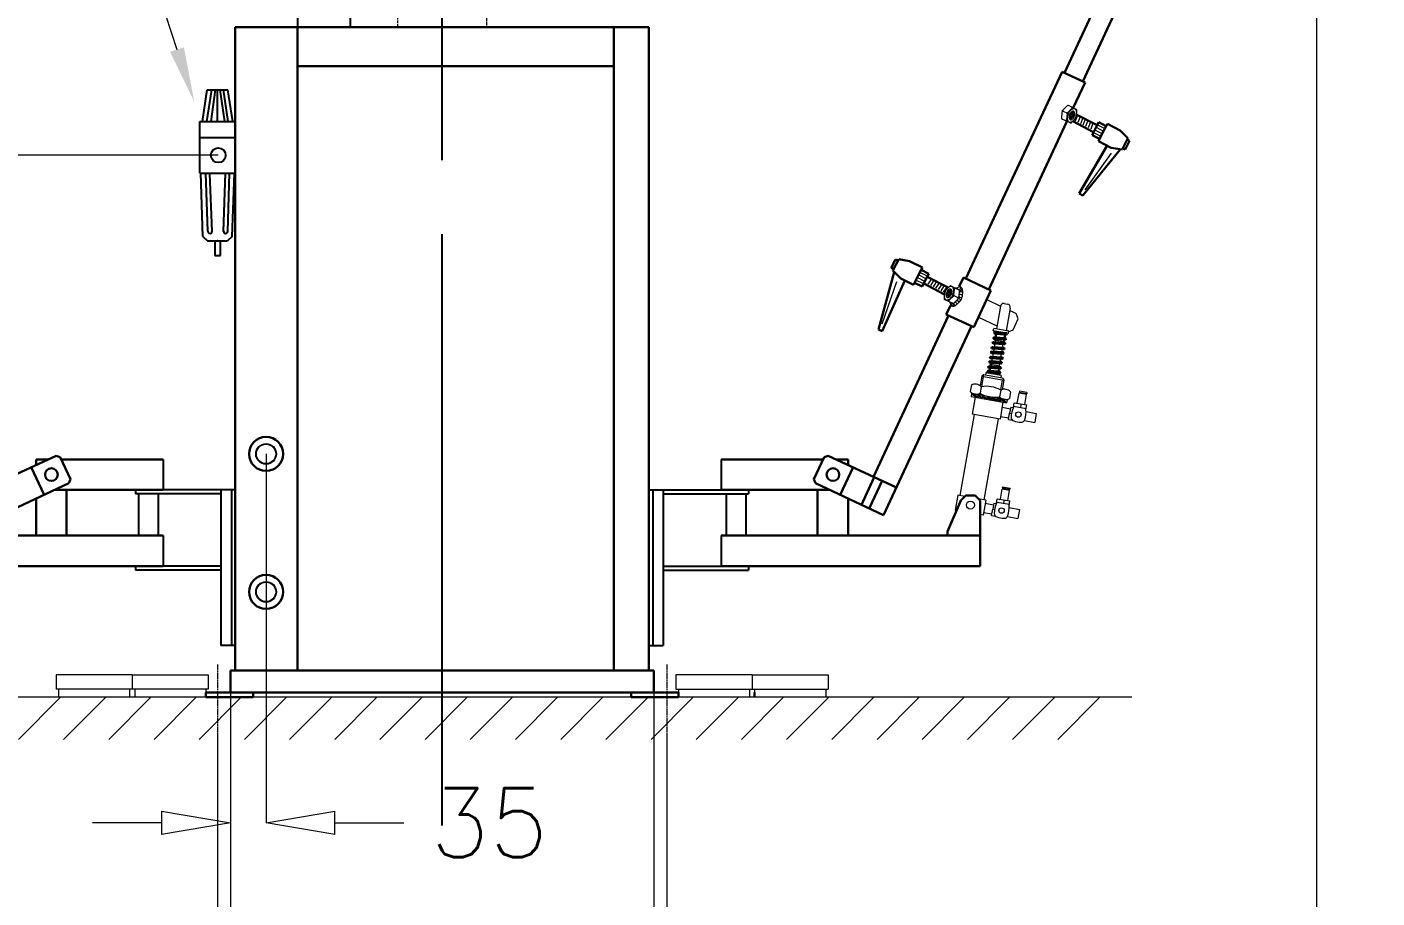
# Model space of a CAD drawing. Header units: inches. Extents: x 3110 to 5380, y 935 to 5515.
# Drawn here: x 4009 to 5380, y 3579 to 4462 of the extents above; entities that cross this region are included whole.
import ezdxf

# ---------------------------------------------------------------- set-up
doc = ezdxf.new("R2010")
doc.units = ezdxf.units.IN
doc.header["$MEASUREMENT"] = 0
for name, pattern in [('AM_ISO02W050x2', [3.75, 3, -0.75]), ('AM_ISO08W050', [18, 12, -1.5, 3, -1.5]), ('AM_ISO08W050x2', [9, 6, -0.75, 1.5, -0.75]), ('ASSI2', [11, 6, -2, 1, -2]), ('CENTER', [2, 1.25, -0.25, 0.25, -0.25]), ('HIDDEN', [0.375, 0.25, -0.125])]:
    doc.linetypes.add(name, pattern=pattern)
for name, color, linetype, lineweight in [('AM_0', 7, 'Continuous', 30), ('am_3', 6, 'HIDDEN', 15), ('AM_4', 92, 'Continuous', 15), ('AM_5', 92, 'Continuous', 15), ('am_7', 142, 'CENTER', 15)]:
    doc.layers.add(name, color=color, linetype=linetype, lineweight=lineweight)
doc.layers.add('CONTORNO', color=7, linetype='Continuous')
doc.layers.add('LINEAFIN', color=4, linetype='Continuous')
doc.styles.add('ACISOTS', font='isocp.shx', dxfattribs={"height": 1})
doc.styles.get("Standard").update_dxf_attribs({"font": 'ROMANS.SHX'})
doc.dimstyles.new('AM_ANSI$0', dxfattribs={"dimtxt": 0.12, "dimasz": 0.12, "dimexe": 0.1, "dimexo": 0.05, "dimgap": 0.06, "dimtad": 0, "dimtih": 1, "dimtoh": 1, "dimdec": 4, "dimzin": 7, "dimdsep": 46, "dimtxsty": 'Standard', "dimcen": 0, "dimclrd": 256, "dimclre": 256, "dimclrt": 140, "dimadec": 0, "dimazin": 2, "dimtp": 0.1, "dimtm": 0.1, "dimtfac": 0.71, "dimtdec": 4, "dimtofl": 0, "dimtmove": 0, "dimatfit": 3, "dimfxl": 1, "dimtolj": 1, "dimtzin": 7, "dimlwd": -1, "dimlwe": -1, "dimarcsym": 1})

# ---------------------------------------------------------------- blocks, each defined once
blk = doc.blocks.new('_ClosedBlank')
at = {"layer": 'AM_0', "color": 0, "lineweight": -2}
for p, q in [((-1, 0.167), (0, 0)), ((-1, 0.167), (-1, -0.167)), ((0, 0), (-1, -0.167))]:
    blk.add_line(p, q, dxfattribs=at)
blk = doc.blocks.new('*D15')
at = {"layer": 'AM_5', "linetype": 'ByBlock', "transparency": 16777216}
for p, q in [((4215.3, 3809.2), (4215.3, 3244.1)), ((4645.3, 3809.2), (4645.3, 3244.1)), ((4145.3, 3244.2), (4075.3, 3244.2)), ((4715.3, 3244.2), (4785.3, 3244.2))]:
    blk.add_line(p, q, dxfattribs=at)
at = {"layer": 'Defpoints', "color": 0, "transparency": 16777216}
for p in [(4215.3, 3809.2), (4645.3, 3809.2), (4645.3, 3244.2)]:
    blk.add_point(p, dxfattribs=at)
at = {"layer": 'AM_5', "transparency": 16777216, "xscale": 70, "yscale": 70, "zscale": 70}
blk.add_blockref('_ClosedBlank', (4215.3, 3244.2), dxfattribs=at)
at = {"layer": 'AM_5', "transparency": 16777216, "xscale": 70, "yscale": 70, "zscale": 70, "rotation": 180}
blk.add_blockref('_ClosedBlank', (4645.3, 3244.2), dxfattribs=at)
at = {"layer": 'AM_5', "color": 140, "transparency": 16777216, "insert": (4430.3, 3244.2), "char_height": 70, "attachment_point": 5}
blk.add_mtext('\\A1;430', dxfattribs=at)
blk = doc.blocks.new('*D16')
at = {"layer": 'AM_5', "linetype": 'ByBlock', "transparency": 16777216}
for p, q in [((4251.5, 4029.1), (4251.5, 3654.7)), ((4215.3, 3787.2), (4215.3, 3654.7)), ((4145.3, 3654.8), (4075.3, 3654.8)), ((4321.5, 3654.8), (4391.5, 3654.8))]:
    blk.add_line(p, q, dxfattribs=at)
at = {"layer": 'Defpoints', "color": 0, "transparency": 16777216}
for p in [(4251.5, 4029.1), (4215.3, 3787.2), (4215.3, 3654.8)]:
    blk.add_point(p, dxfattribs=at)
at = {"layer": 'AM_5', "transparency": 16777216, "xscale": 70, "yscale": 70, "zscale": 70}
blk.add_blockref('_ClosedBlank', (4215.3, 3654.8), dxfattribs=at)
at = {"layer": 'AM_5', "transparency": 16777216, "xscale": 70, "yscale": 70, "zscale": 70, "rotation": 180}
blk.add_blockref('_ClosedBlank', (4251.5, 3654.8), dxfattribs=at)
at = {"layer": 'AM_5', "color": 140, "transparency": 16777216, "insert": (4478.2, 3654.8), "char_height": 70, "attachment_point": 5}
blk.add_mtext('\\A1;35', dxfattribs=at)
blk = doc.blocks.new('*D32')
at = {"layer": 'AM_5', "linetype": 'ByBlock', "transparency": 16777216}
for p, q in [((4202.2, 3745.3), (4202.2, 2906.5)), ((4658.4, 3745.3), (4658.4, 2906.5)), ((4272.2, 2906.6), (4588.4, 2906.6)), ((4658.4, 2906.6), (4728.4, 2906.6))]:
    blk.add_line(p, q, dxfattribs=at)
at = {"layer": 'Defpoints', "color": 0, "transparency": 16777216}
for p in [(4202.2, 3745.4), (4658.4, 3745.4), (4658.4, 2906.6)]:
    blk.add_point(p, dxfattribs=at)
at = {"layer": 'AM_5', "transparency": 16777216, "xscale": 70, "yscale": 70, "zscale": 70, "rotation": 180}
blk.add_blockref('_ClosedBlank', (4202.2, 2906.6), dxfattribs=at)
at = {"layer": 'AM_5', "transparency": 16777216, "xscale": 70, "yscale": 70, "zscale": 70}
blk.add_blockref('_ClosedBlank', (4658.4, 2906.6), dxfattribs=at)
at = {"layer": 'AM_5', "color": 140, "transparency": 16777216, "insert": (5090.1, 2906.6), "char_height": 70, "attachment_point": 5}
blk.add_mtext('\\A1;464 (FIXING)', dxfattribs=at)
blk = doc.blocks.new('*S47')
at = {"layer": 'AM_5', "color": 3}
for p, q in [((3559, 5143.2), (3878.5, 5143.2)), ((3878.5, 5143.2), (3928.6, 5143.2)), ((3928.6, 5143.2), (4161.1, 4439.5))]:
    blk.add_line(p, q, dxfattribs=at)
at = {"layer": 'AM_5', "color": 3, "linetype": 'Continuous'}
blk.add_trace([(4154.1, 4437.2), (4168.1, 4441.8), (4178.7, 4386.4)], dxfattribs=at)
at = {"layer": 'AM_5', "color": 2, "insert": (3559, 5171.6), "char_height": 56, "attachment_point": 7, "style": 'ACISOTS'}
blk.add_mtext('"POS. 13"', dxfattribs=at)
blk = doc.blocks.new('ASM_SAL2')
at = {"color": 0}
blk.add_solid([(-1, 0), (0, 0), (0, 1)], dxfattribs=at)
blk = doc.blocks.new('*D36')
at = {"layer": 'AM_5', "linetype": 'ByBlock', "transparency": 16777216}
for p, q in [((3542.4, 4667.9), (3542.4, 2583.3)), ((5318.3, 4667.9), (5318.3, 2583.3)), ((3612.4, 2583.4), (4172, 2583.4)), ((5248.3, 2583.4), (4688.7, 2583.4))]:
    blk.add_line(p, q, dxfattribs=at)
at = {"layer": 'Defpoints', "color": 0, "transparency": 16777216}
for p in [(3542.4, 4668), (5318.3, 4668), (5318.3, 2583.4)]:
    blk.add_point(p, dxfattribs=at)
at = {"layer": 'AM_5', "transparency": 16777216, "xscale": 70, "yscale": 70, "zscale": 70, "rotation": 180}
blk.add_blockref('_ClosedBlank', (3542.4, 2583.4), dxfattribs=at)
at = {"layer": 'AM_5', "transparency": 16777216, "xscale": 70, "yscale": 70, "zscale": 70}
blk.add_blockref('_ClosedBlank', (5318.3, 2583.4), dxfattribs=at)
at = {"layer": 'AM_5', "color": 140, "transparency": 16777216, "insert": (4430.3, 2583.4), "char_height": 70, "attachment_point": 5}
blk.add_mtext('\\A1;200 MAX', dxfattribs=at)
blk = doc.blocks.new('*D37')
at = {"layer": 'AM_5', "linetype": 'ByBlock', "transparency": 16777216}
for p, q in [((4203, 4332.3), (3658.6, 4332.3)), ((3658.7, 4262.3), (3658.7, 4122.3)), ((3658.7, 3852.2), (3658.7, 3992.3)), ((4214.3, 3782.2), (3658.6, 3782.2))]:
    blk.add_line(p, q, dxfattribs=at)
at = {"layer": 'Defpoints', "color": 0, "transparency": 16777216}
for p in [(3658.7, 4332.3), (4203, 4332.3), (4214.3, 3782.2)]:
    blk.add_point(p, dxfattribs=at)
at = {"layer": 'AM_5', "transparency": 16777216, "xscale": 70, "yscale": 70, "zscale": 70}
for p, rotation in [((3658.7, 4332.3), 90), ((3658.7, 3782.2), 270)]:
    blk.add_blockref('_ClosedBlank', p, dxfattribs=dict(at, rotation=rotation))
at = {"layer": 'AM_5', "color": 140, "transparency": 16777216, "insert": (3658.7, 4057.3), "char_height": 70, "attachment_point": 5}
blk.add_mtext('\\A1;550', dxfattribs=at)
blk = doc.blocks.new('*D38')
at = {"layer": 'AM_5', "linetype": 'ByBlock', "transparency": 16777216}
for p, q in [((4430.3, 5357.9), (3215.7, 5357.9)), ((3215.8, 5287.9), (3215.8, 4635.1)), ((3215.8, 3852.2), (3215.8, 4505.1)), ((4214.3, 3782.2), (3215.7, 3782.2))]:
    blk.add_line(p, q, dxfattribs=at)
at = {"layer": 'Defpoints', "color": 0, "transparency": 16777216}
for p in [(3215.8, 5357.9), (4430.3, 5357.9), (4214.3, 3782.2)]:
    blk.add_point(p, dxfattribs=at)
at = {"layer": 'AM_5', "transparency": 16777216, "xscale": 70, "yscale": 70, "zscale": 70}
for p, rotation in [((3215.8, 5357.9), 90), ((3215.8, 3782.2), 270)]:
    blk.add_blockref('_ClosedBlank', p, dxfattribs=dict(at, rotation=rotation))
at = {"layer": 'AM_5', "color": 140, "transparency": 16777216, "insert": (3215.8, 4570.1), "char_height": 70, "attachment_point": 5}
blk.add_mtext('\\A1;1576', dxfattribs=at)

msp = doc.modelspace()

# ---------------------------------------------------------------- linework, layer by layer
at = {"color": 1, "linetype": 'AM_ISO08W050', "ltscale": 50}
msp.add_line((4430.32859, 3652.10013), (4430.32859, 5514.89145), dxfattribs=at)
msp.add_lwpolyline([(4283.89849, 4556.77972), (4336.83612, 4556.77972), (4336.83612, 4462.38778), (4283.89849, 4462.38778)], close=True)
at = {"layer": 'AM_0'}
for p, q in [((5062.19492, 4415.97511), (5118.09709, 4535.85769)), ((5080.87847, 4407.26283), (5138.40548, 4530.6299)), ((4220.33445, 3809.21139), (4220.33445, 4462.38778)), ((4232.40555, 4462.38778), (4220.33445, 4462.38778)), ((4232.40555, 4462.38778), (4628.25163, 4462.38778)), ((4283.29904, 3809.21139), (4283.29904, 4462.38778)), ((4604.60943, 4422.79882), (4604.60943, 4462.38778)), ((4628.25163, 4462.38778), (4640.32272, 4462.38778)), ((4640.32272, 3809.21139), (4640.32272, 4462.38778)), ((4283.29904, 4422.79882), (4604.60943, 4422.79882)), ((4604.60943, 4422.79882), (4604.60943, 3809.21139)), ((5059.85948, 4417.06414), (4997.37219, 4283.05972)), ((5083.21391, 4406.17379), (5059.85948, 4417.06414)), ((5083.21391, 4406.17379), (5071.16852, 4380.34236)), ((5074.22856, 4373.70174), (5095.44881, 4362.78145)), ((5064.76632, 4366.61282), (5023.45686, 4278.02439)), ((5070.61535, 4366.68058), (5091.8356, 4355.76028)), ((5095.44881, 4362.78145), (5090.29401, 4352.76468)), ((5096.9904, 4365.77705), (5095.44881, 4362.78145)), ((5096.9904, 4365.77705), (5104.64022, 4361.84032)), ((5102.69235, 4358.05523), (5104.64022, 4361.84032)), ((5104.64022, 4361.84032), (5105.81696, 4364.12696)), ((5105.81696, 4364.12696), (5118.79537, 4357.44805)), ((5090.29401, 4352.76468), (5097.94383, 4348.82795)), ((5097.94383, 4348.82795), (5096.76709, 4346.54132)), ((5096.76709, 4346.54132), (5109.74551, 4339.86241)), ((5102.69235, 4358.05523), (5097.94383, 4348.82795)), ((5118.79537, 4357.44805), (5126.67318, 4349.61163)), ((5126.67318, 4349.61163), (5120.70116, 4338.00682)), ((5128.41528, 4346.84044), (5123.96873, 4338.19994)), ((5125.91044, 4348.12947), (5128.41528, 4346.84044)), ((5077.19866, 4293.53761), (5105.42949, 4342.0835)), ((5118.77189, 4338.07854), (5080.81946, 4291.33886)), ((5109.74551, 4339.86241), (5120.70116, 4338.00682)), ((5121.4639, 4339.48897), (5123.96873, 4338.19994)), ((5080.81946, 4291.33886), (5077.19866, 4293.53761)), ((4997.37219, 4283.05972), (4961.92367, 4207.04014)), ((5023.45686, 4278.02439), (4985.27811, 4196.14979)), ((4890.78711, 4226.55013), (4886.34056, 4217.90963)), ((4894.05468, 4226.74326), (4888.08265, 4215.13845)), ((4893.29194, 4225.26111), (4890.78711, 4226.55013)), ((4905.01033, 4224.88767), (4894.05468, 4226.74326)), ((4917.98874, 4218.20876), (4905.01033, 4224.88767)), ((4889.26239, 4213.61023), (4873.28825, 4155.56016)), ((4888.84539, 4216.6206), (4886.34056, 4217.90963)), ((4895.96046, 4207.30203), (4888.08265, 4215.13845)), ((4914.86413, 4212.13703), (4910.11562, 4202.90975)), ((4914.86413, 4212.13703), (4916.812, 4215.92212)), ((4916.812, 4215.92212), (4917.98874, 4218.20876)), ((4924.46182, 4211.9854), (4916.812, 4215.92212)), ((4922.92024, 4208.98979), (4917.76544, 4198.97303)), ((4922.92024, 4208.98979), (4924.46182, 4211.9854)), ((4944.14048, 4198.0695), (4922.92024, 4208.98979)), ((4877.18199, 4153.89179), (4900.27648, 4205.08093)), ((4908.93888, 4200.62312), (4895.96046, 4207.30203)), ((4910.11562, 4202.90975), (4908.93888, 4200.62312)), ((4917.76544, 4198.97303), (4910.11562, 4202.90975)), ((4940.52727, 4191.04833), (4919.30703, 4201.96863)), ((4955.39644, 4199.10708), (4959.60078, 4208.12332)), ((4959.60078, 4208.12332), (4987.6261, 4195.0549)), ((4970.20154, 4157.68781), (4987.6261, 4195.0549)), ((4944.49911, 4169.67305), (4868.1893, 4006.02613)), ((4942.17622, 4170.75623), (4946.38056, 4179.77247)), ((4970.20154, 4157.68781), (4942.17622, 4170.75623)), ((4873.28825, 4155.56016), (4877.18199, 4153.89179)), ((4967.85355, 4158.78269), (4878.47532, 3967.11046)), ((3969.11344, 3995.13578), (4038.24256, 4027.37122)), ((4030.13896, 4023.59245), (4018.10538, 4023.59245)), ((4018.10538, 4023.59245), (4018.10538, 4017.9811)), ((4038.24256, 4027.37122), (4042.35193, 4025.87553)), ((4042.35193, 4025.87553), (4052.80667, 4003.45527)), ((4146.92893, 4023.59245), (4043.41655, 4023.59245)), ((4713.72824, 4023.59245), (4817.24063, 4023.59245)), ((4818.30524, 4025.87553), (4807.85051, 4003.45527)), ((4822.41462, 4027.37122), (4818.30524, 4025.87553)), ((4891.54374, 3995.13578), (4822.41462, 4027.37122)), ((4830.51821, 4023.59245), (4842.55179, 4023.59245)), ((4842.55179, 4023.59245), (4842.55179, 4017.9811)), ((4013.01977, 4015.60964), (4026.08819, 3987.58432)), ((4052.80667, 4003.45527), (4051.31098, 3999.3459)), ((4807.85051, 4003.45527), (4809.3462, 3999.3459)), ((4847.6374, 4015.60964), (4834.56898, 3987.58432)), ((4856.08605, 3977.55075), (4869.15447, 4005.57607)), ((3982.18186, 3967.11046), (4051.31098, 3999.3459)), ((4146.92893, 3992.6468), (4037.07694, 3992.70846)), ((4049.0279, 3992.66993), (4049.0279, 3946.28616)), ((4713.72824, 3992.6468), (4823.58023, 3992.70846)), ((4878.47532, 3967.11046), (4809.3462, 3999.3459)), ((4811.62927, 3992.66993), (4811.62927, 3946.28616)), ((4863.99722, 3973.86171), (4877.06564, 4001.88703)), ((4018.10538, 3983.86188), (4018.10538, 3946.28616)), ((4842.55179, 3983.86188), (4842.55179, 3946.28616)), ((4146.92893, 3946.28616), (3884.1078, 3946.28616)), ((4713.72824, 3946.28616), (4976.54937, 3946.28616)), ((4976.54937, 3946.28616), (4976.54937, 3915.36364)), ((4146.92893, 3915.36364), (3884.1078, 3915.36364)), ((4713.72824, 3915.36364), (4976.54937, 3915.36364)), ((4215.33459, 3809.21139), (4215.33459, 3787.21201)), ((4645.32258, 3809.21139), (4215.33459, 3809.21139)), ((4320.33166, 3809.21102), (4221.83441, 3809.21102)), ((4540.32551, 3809.21102), (4638.82276, 3809.21102)), ((4645.32258, 3787.21201), (4645.32258, 3809.21139)), ((4190.33529, 3787.21201), (4670.32188, 3787.21201)), ((4190.33529, 3787.21201), (4190.33529, 3782.21214)), ((4238.33395, 3787.21201), (4238.33395, 3782.21214)), ((4622.32322, 3787.21201), (4622.32322, 3782.21214)), ((4670.32188, 3787.21201), (4670.32188, 3782.21214)), ((4670.32188, 3787.21201), (4670.32188, 3782.21214)), ((4747.62818, 3787.21201), (4747.62818, 3782.21214)), ((4190.33529, 3782.21214), (4238.33395, 3782.21214)), ((4670.32188, 3782.21214), (4622.32322, 3782.21214))]:
    msp.add_line(p, q, dxfattribs=at)
at = {"layer": 'AM_0', "color": 2}
for p, q in [((5001.37898, 4140.53163), (4989.92694, 4141.21827)), ((5001.46993, 4142.04855), (4990.01789, 4142.73519)), ((5002.19462, 4145.15734), (4990.74258, 4145.84398)), ((5002.28557, 4146.67425), (4990.83353, 4147.3609)), ((4997.52583, 4152.28812), (4991.21525, 4153.40084)), ((5003.10621, 4150.32725), (4991.65417, 4151.01389)), ((5003.19717, 4151.84416), (4991.74512, 4152.53081)), ((4998.74016, 4125.5661), (4987.28811, 4126.25274)), ((4998.83111, 4127.08302), (4987.37906, 4127.76966)), ((4999.65175, 4130.73601), (4988.19971, 4131.42265)), ((4999.7427, 4132.25293), (4988.29066, 4132.93957)), ((5000.46739, 4135.36172), (4989.01534, 4136.04836)), ((5000.55834, 4136.87864), (4989.10629, 4137.56528)), ((4996.28824, 4112.66169), (4984.83619, 4113.34833)), ((4997.01292, 4115.77048), (4985.56088, 4116.45713)), ((4997.10388, 4117.2874), (4985.65183, 4117.97404)), ((4997.92452, 4120.94039), (4986.47247, 4121.62704)), ((4998.01547, 4122.45731), (4986.56343, 4123.14395)), ((4996.19729, 4111.14478), (4984.74524, 4111.83142)), ((4990.40547, 4111.32442), (4996.71604, 4110.2117))]:
    msp.add_line(p, q, dxfattribs=at)
at = {"layer": 'AM_0', "color": 7}
for p, q in [((4943.56535, 3950.40916), (4956.96511, 3981.84705)), ((4962.11886, 3987.0008), (4956.96511, 3981.84705)), ((4962.11886, 3987.0008), (4971.39562, 3987.0008)), ((4971.39562, 3987.0008), (4976.54937, 3981.84705)), ((4976.54937, 3946.28616), (4976.54937, 3981.84705)), ((4943.56535, 3946.28616), (4943.56535, 3950.40916)), ((4943.56535, 3946.28616), (4976.54937, 3946.28616))]:
    msp.add_line(p, q, dxfattribs=at)
at = {"layer": 'AM_0', "color": 2}
for centre in [(4989.97241, 4141.97673), (4990.78805, 4146.60244), (4991.69965, 4151.77235), (5001.42446, 4141.29009), (5002.2401, 4145.9158), (5003.15169, 4151.08571), (4987.33359, 4127.0112), (4988.24518, 4132.18111), (4989.06082, 4136.80682), (4998.78563, 4126.32456), (4999.69723, 4131.49447), (5000.51286, 4136.12018), (4984.79072, 4112.58988), (4985.60636, 4117.21558), (4986.51795, 4122.38549), (4996.24276, 4111.90323), (4997.0584, 4116.52894), (4997.96999, 4121.69885)]:
    msp.add_circle(centre, 0.75982, dxfattribs=at)
at = {"layer": 'AM_0'}
for centre, radius in [((4251.54614, 4029.14844), 17.29569), ((4033.56664, 4008.13119), 6.44219), ((4827.09053, 4008.13119), 6.44219), ((4251.54614, 3889.14378), 17.29569)]:
    msp.add_circle(centre, radius, dxfattribs=at)
at = {"layer": 'AM_0', "color": 2}
for centre, start, end in [((4991.96353, 4153.2689), 170, 350), ((4995.96776, 4110.34364), 350, 170)]:
    msp.add_arc(centre, 0.75982, start, end, dxfattribs=at)
at = {"layer": 'am_3', "color": 2, "linetype": 'AM_ISO02W050x2'}
for p, q in [((4385.32984, 4462.38778), (4385.32984, 5180.00547)), ((4475.32733, 5165.1314), (4475.32733, 4462.38778))]:
    msp.add_line(p, q, dxfattribs=at)
at = {"layer": 'AM_4', "color": 4, "linetype": 'ByBlock'}
for p, q in [((5059.63296, 4375.88409), (5059.19686, 4369.9136)), ((5060.76665, 4378.31529), (5065.05999, 4382.48711)), ((5064.27574, 4375.19904), (5061.03804, 4376.70881)), ((5064.84445, 4374.23015), (5064.40835, 4368.25967)), ((5065.38351, 4375.38619), (5069.67686, 4379.55801)), ((5074.37819, 4378.84567), (5066.16776, 4382.67425)), ((5074.5108, 4371.90629), (5074.94689, 4377.87677)), ((5067.976, 4365.11612), (5059.76557, 4368.94471)), ((5073.37711, 4369.47508), (5069.08377, 4365.30326)), ((4941.52987, 4195.2837), (4945.82321, 4199.45552)), ((4946.93099, 4199.64266), (4955.14142, 4195.81408)), ((4950.06254, 4190.52863), (4950.49863, 4196.49912)), ((4955.27402, 4188.8747), (4955.71012, 4194.84518)), ((4940.39619, 4192.8525), (4939.96009, 4186.88201)), ((4940.52879, 4185.91312), (4948.73922, 4182.08453)), ((4949.52347, 4189.3726), (4945.23013, 4185.20077)), ((4954.14034, 4186.44349), (4949.847, 4182.27167)), ((4950.63124, 4189.55974), (4953.86894, 4188.04997))]:
    msp.add_line(p, q, dxfattribs=at)
at = {"layer": 'AM_4'}
for p, q in [((5075.17539, 4371.87412), (5073.21921, 4366.92836)), ((5077.7802, 4370.53364), (5075.82402, 4365.58788)), ((5080.38501, 4369.19316), (5078.42883, 4364.2474)), ((5082.98982, 4367.85268), (5081.03364, 4362.90692)), ((5085.59463, 4366.5122), (5083.63845, 4361.56644)), ((5088.19944, 4365.17172), (5086.24326, 4360.22597)), ((5090.80425, 4363.83124), (5088.84807, 4358.88549)), ((5094.32247, 4360.59275), (5101.97229, 4356.65602)), ((5095.65643, 4363.1849), (5103.30625, 4359.24817)), ((5091.65454, 4355.40845), (5099.30436, 4351.47172)), ((5092.9885, 4358.0006), (5100.63832, 4354.06387)), ((5109.5403, 4334.29313), (5083.02059, 4297.10401)), ((4921.7939, 4206.8011), (4914.14407, 4210.73782)), ((4923.12786, 4209.39325), (4915.47804, 4213.32997)), ((4891.54784, 4203.89796), (4876.70015, 4160.70222)), ((4919.12597, 4201.61679), (4911.47615, 4205.55352)), ((4920.45993, 4204.20894), (4912.81011, 4208.14567)), ((4926.47409, 4205.82055), (4923.58658, 4201.35408)), ((4929.0789, 4204.48007), (4926.19139, 4200.0136)), ((4931.68371, 4203.13959), (4928.7962, 4198.67312)), ((4934.28852, 4201.79911), (4931.40101, 4197.33264)), ((4936.89333, 4200.45863), (4934.00582, 4195.99216)), ((4939.49814, 4199.11816), (4936.61063, 4194.65168)), ((4942.10295, 4197.77768), (4939.21544, 4193.3112)), ((4983.26996, 4185.71313), (4997.19841, 4179.21818)), ((5001.12679, 4181.76254), (5004.42198, 4181.18151)), ((4974.99068, 4167.95815), (4993.66815, 4159.24871)), ((4997.14652, 4178.97553), (4993.09389, 4155.99189)), ((5007.20899, 4177.20125), (5003.15635, 4154.21761)), ((5006.77705, 4174.75159), (5009.2124, 4173.61597)), ((5009.2124, 4173.61597), (5013.27049, 4171.72365)), ((5015.26474, 4166.24449), (5013.27049, 4171.72365)), ((4989.99457, 4154.15474), (4990.40219, 4156.46651)), ((5005.84804, 4153.74299), (4990.40219, 4156.46651)), ((4992.73446, 4153.67162), (4992.52505, 4152.48404)), ((5003.2552, 4154.77819), (5005.91978, 4153.53568)), ((5005.44042, 4151.43122), (5005.84804, 4153.74299)), ((5005.91978, 4153.53568), (5010.03737, 4155.03436)), ((5010.03737, 4155.03436), (5015.26474, 4166.24449)), ((4991.34783, 4145.80769), (4991.15772, 4144.72949)), ((4992.25943, 4150.9776), (4991.61346, 4147.31413)), ((5001.33781, 4145.20871), (5000.94889, 4143.00305)), ((5002.2494, 4150.37862), (5001.60343, 4146.71515)), ((5002.52563, 4151.94518), (5002.51503, 4151.88506)), ((4985.61613, 4113.30157), (4986.16614, 4116.42084)), ((4986.43176, 4117.92728), (4986.75852, 4119.78043)), ((4995.6061, 4112.70259), (4996.15611, 4115.82186)), ((4996.42174, 4117.3283), (4996.54969, 4118.05398)), ((4967.71075, 4099.1366), (4966.52369, 4092.40448)), ((4978.32271, 4108.09412), (5000.65472, 4104.15639)), ((4982.4419, 4111.32142), (4982.03427, 4109.00965)), ((4985.18179, 4110.8383), (4985.3505, 4111.79513)), ((4994.97296, 4109.11185), (4995.34047, 4111.19615)), ((4997.88775, 4108.5979), (4997.48012, 4106.28613)), ((4967.33982, 4087.35808), (5003.88311, 4080.91451)), ((5001.09304, 4084.54643), (4971.20382, 4089.81671)), ((4977.67382, 4097.37985), (4976.48677, 4090.64772)), ((4997.59997, 4093.86633), (4996.41292, 4087.1342)), ((5007.56304, 4092.10957), (5006.37599, 4085.37744)), ((5014.31399, 4080.58231), (5016.0981, 4090.70052)), ((5023.75401, 4089.35058), (5016.0981, 4090.70052)), ((5016.48662, 4092.90391), (5016.26297, 4091.63557)), ((5023.91888, 4090.28562), (5016.26297, 4091.63557)), ((5024.14252, 4091.55396), (5016.48662, 4092.90391)), ((5016.86369, 4090.56553), (5017.02856, 4091.50057)), ((5021.96989, 4079.23237), (5023.75401, 4089.35058)), ((5022.98842, 4089.48557), (5023.15329, 4090.42062)), ((5024.14252, 4091.55396), (5023.91888, 4090.28562)), ((4998.90882, 4076.44735), (5007.32234, 4074.96381)), ((5007.62818, 4076.69832), (5006.51238, 4070.37027)), ((5007.62818, 4076.69832), (5010.34298, 4076.21963)), ((5010.34298, 4076.21963), (5011.20879, 4081.12985)), ((5010.59739, 4077.66244), (5023.43293, 4075.39919)), ((5011.20879, 4081.12985), (5024.04432, 4078.86659)), ((5018.14194, 4079.90734), (5017.53054, 4076.43993)), ((5023.17852, 4073.95638), (5024.04432, 4078.86659)), ((5023.26031, 4072.15352), (5033.66913, 4070.31816)), ((4997.28889, 4067.26026), (5005.70241, 4065.77673)), ((5005.39657, 4064.04222), (5006.51238, 4070.37027)), ((5005.39657, 4064.04222), (5009.36876, 4063.34181)), ((5006.51238, 4070.37027), (5008.41483, 4070.03482)), ((5021.64038, 4062.96643), (5032.0492, 4061.13108)), ((5033.66913, 4070.31816), (5032.0492, 4061.13108)), ((4997.1406, 3983.18722), (4998.92472, 3993.30543)), ((5006.58062, 3991.95549), (4998.92472, 3993.30543)), ((4999.31323, 3995.50882), (4999.08959, 3994.24048)), ((5006.7455, 3992.89053), (4999.08959, 3994.24048)), ((5006.96914, 3994.15887), (4999.31323, 3995.50882)), ((4999.69031, 3993.17044), (4999.85518, 3994.10548)), ((5004.79651, 3981.83728), (5006.58062, 3991.95549)), ((5005.81503, 3992.09048), (5005.97991, 3993.02553)), ((5006.96914, 3994.15887), (5006.7455, 3992.89053)), ((4981.73544, 3979.05226), (4990.14896, 3977.56872)), ((4990.4548, 3979.30324), (4989.339, 3972.97518)), ((4990.4548, 3979.30324), (4993.1696, 3978.82454)), ((4993.1696, 3978.82454), (4994.0354, 3983.73476)), ((4993.42401, 3980.26735), (5006.25954, 3978.0041)), ((4994.0354, 3983.73476), (5006.87094, 3981.4715)), ((5000.96856, 3982.51225), (5000.35716, 3979.04485)), ((5006.00514, 3976.56129), (5006.87094, 3981.4715)), ((4980.11551, 3969.86517), (4988.52903, 3968.38164)), ((4988.22319, 3966.64713), (4989.339, 3972.97518)), ((4988.22319, 3966.64713), (4992.19538, 3965.94672)), ((4989.339, 3972.97518), (4991.24145, 3972.63973)), ((5004.467, 3965.57134), (5014.87582, 3963.73599)), ((5006.08693, 3974.75843), (5016.49575, 3972.92308)), ((5016.49575, 3972.92308), (5014.87582, 3963.73599)), ((4038.29958, 3804.88866), (4038.29958, 3790.45815)), ((4115.60587, 3804.88866), (4038.29958, 3804.88866)), ((4115.60587, 3804.88866), (4115.60587, 3790.45815)), ((4115.60587, 3804.88866), (4115.60587, 3790.45815)), ((4115.60587, 3804.88866), (4192.91217, 3804.88866)), ((4192.91217, 3804.88866), (4192.91217, 3790.45815)), ((4667.745, 3804.88866), (4667.745, 3790.45815)), ((4745.0513, 3804.88866), (4667.745, 3804.88866)), ((4745.0513, 3804.88866), (4745.0513, 3790.45815)), ((4745.0513, 3804.88866), (4745.0513, 3790.45815)), ((4745.0513, 3804.88866), (4822.35759, 3804.88866)), ((4822.35759, 3804.88866), (4822.35759, 3790.45815)), ((4115.60587, 3790.45815), (4038.29958, 3790.45815)), ((4040.87645, 3790.45815), (4040.87645, 3782.21214)), ((4113.029, 3790.45815), (4113.029, 3782.21214)), ((4113.029, 3787.21201), (4113.029, 3782.21214)), ((4192.91217, 3790.45815), (4115.60587, 3790.45815)), ((4118.18275, 3790.45815), (4118.18275, 3782.21214)), ((4190.33529, 3790.45815), (4190.33529, 3782.21214)), ((4667.745, 3790.45815), (4745.0513, 3790.45815)), ((4670.32188, 3790.45815), (4670.32188, 3782.21214)), ((4742.47442, 3790.45815), (4742.47442, 3782.21214)), ((4745.0513, 3790.45815), (4822.35759, 3790.45815)), ((4747.62818, 3790.45815), (4747.62818, 3782.21214)), ((4819.78072, 3790.45815), (4819.78072, 3782.21214)), ((5130.51307, 3782.21214), (3428.70436, 3782.21214)), ((4042.89062, 3782.21214), (4000.12032, 3739.44185)), ((4088.77378, 3782.21214), (4046.00349, 3739.44185)), ((4134.65695, 3782.21214), (4091.88665, 3739.44185)), ((4180.54011, 3782.21214), (4137.76982, 3739.44185)), ((4226.42328, 3782.21214), (4183.65298, 3739.44185)), ((4272.30644, 3782.21214), (4229.53615, 3739.44185)), ((4318.18961, 3782.21214), (4275.41931, 3739.44185)), ((4364.07277, 3782.21214), (4321.30248, 3739.44185)), ((4409.95594, 3782.21214), (4367.18564, 3739.44185)), ((4455.8391, 3782.21214), (4413.06881, 3739.44185)), ((4501.72227, 3782.21214), (4458.95197, 3739.44185)), ((4547.60543, 3782.21214), (4504.83514, 3739.44185)), ((4593.4886, 3782.21214), (4550.7183, 3739.44185)), ((4639.37176, 3782.21214), (4596.60147, 3739.44185)), ((4685.25493, 3782.21214), (4642.48463, 3739.44185)), ((4731.13809, 3782.21214), (4688.3678, 3739.44185)), ((4777.02126, 3782.21214), (4734.25096, 3739.44185)), ((4822.90442, 3782.21214), (4780.13413, 3739.44185)), ((4868.78759, 3782.21214), (4826.01729, 3739.44185)), ((4914.67075, 3782.21214), (4871.90046, 3739.44185)), ((4960.55392, 3782.21214), (4917.78362, 3739.44185)), ((5006.43708, 3782.21214), (4963.66679, 3739.44185)), ((5052.32025, 3782.21214), (5009.54995, 3739.44185)), ((5098.20341, 3782.21214), (5055.43312, 3739.44185))]:
    msp.add_line(p, q, dxfattribs=at)
at = {"layer": 'AM_4', "color": 4}
for p, q in [((4955.39644, 4199.10708), (4956.44826, 4198.61661)), ((4958.79415, 4194.61992), (4958.35241, 4188.57205)), ((4945.78804, 4188.81175), (4948.09109, 4193.75064)), ((4955.87073, 4183.81325), (4952.00194, 4180.05396)), ((4947.43238, 4179.282), (4946.38056, 4179.77247)), ((5005.44042, 4151.43122), (4989.99457, 4154.15474)), ((4993.65713, 4153.50893), (4993.46646, 4152.4276)), ((4991.4736, 4141.12554), (4990.82763, 4137.46207)), ((5000.94889, 4143.00305), (4991.15772, 4144.72949)), ((4992.28924, 4145.75125), (4991.73923, 4142.63198)), ((4993.20083, 4150.92116), (4992.55486, 4147.25769)), ((4999.75922, 4140.62875), (4999.11325, 4136.96528)), ((5000.57485, 4145.25446), (5000.02484, 4142.13519)), ((5001.48645, 4150.42437), (5000.84048, 4146.7609)), ((5001.77786, 4152.07703), (5001.75207, 4151.93081)), ((4988.83477, 4126.16001), (4988.28476, 4123.04074)), ((4989.74637, 4131.32992), (4989.1004, 4127.66645)), ((4990.56201, 4135.95563), (4990.01199, 4132.83636)), ((4998.03198, 4130.83313), (4997.38602, 4127.16966)), ((4998.84762, 4135.45884), (4998.29761, 4132.33957)), ((4987.10754, 4116.36439), (4986.55753, 4113.24513)), ((4996.54969, 4118.05398), (4986.75852, 4119.78043)), ((4988.01914, 4121.5343), (4987.37317, 4117.87083)), ((4995.39316, 4115.8676), (4994.84315, 4112.74834)), ((4996.30475, 4121.03751), (4995.65878, 4117.37404)), ((4997.12039, 4125.66322), (4996.57038, 4122.54395)), ((4978.32271, 4108.09412), (4976.60768, 4098.36773)), ((4980.11383, 4109.34828), (4978.0131, 4097.43447)), ((4980.11383, 4109.34828), (4978.32271, 4108.09412)), ((4999.40056, 4105.94751), (4980.11383, 4109.34828)), ((4997.88775, 4108.5979), (4982.4419, 4111.32142)), ((4986.2919, 4111.73868), (4986.10446, 4110.67561)), ((4994.57752, 4111.24189), (4994.22519, 4109.24371)), ((4994.57982, 4111.25496), (4994.46583, 4110.60847)), ((4999.13208, 4104.42487), (4997.29984, 4094.0337)), ((5000.65472, 4104.15639), (4998.93969, 4094.42999)), ((4999.40056, 4105.94751), (5000.65472, 4104.15639)), ((4971.40019, 4086.64213), (4968.35739, 4069.38558)), ((4975.14705, 4090.08405), (4974.62445, 4087.12025)), ((4996.95646, 4083.18252), (4974.62445, 4087.12025)), ((4976.7869, 4090.48035), (4976.14709, 4086.85177)), ((4996.07364, 4087.07957), (4995.43382, 4083.451)), ((4997.47905, 4086.14632), (4996.95646, 4083.18252)), ((4995.43382, 4083.451), (4995.25483, 4082.43591)), ((4999.82274, 4081.63046), (4996.77995, 4064.37391)), ((4970.38758, 4069.0276), (4955.91856, 3986.96971)), ((4996.77995, 4064.37391), (4968.35739, 4069.38558)), ((4994.74976, 4064.73189), (4980.28074, 3982.674)), ((4953.88837, 3987.32769), (4951.20355, 3972.10132)), ((4961.16303, 3986.04497), (4953.88837, 3987.32769)), ((4982.31093, 3982.31603), (4974.69774, 3983.65844)), ((4982.31093, 3982.31603), (4979.62611, 3967.08966)), ((4952.69881, 3971.83767), (4951.20355, 3972.10132)), ((4979.62611, 3967.08966), (4976.54937, 3967.63217))]:
    msp.add_line(p, q, dxfattribs=at)
at = {"layer": 'AM_4', "linetype": 'ASSI2'}
for p, q in [((4967.87679, 4090.40335), (4967.33982, 4087.35808)), ((5004.42007, 4083.95978), (4967.87679, 4090.40335)), ((4969.39942, 4090.13487), (4968.9481, 4089.50723)), ((4968.9481, 4089.50723), (4973.43037, 4086.28415)), ((4973.88169, 4086.91179), (4969.39942, 4090.13487)), ((4973.43037, 4086.28415), (4973.88169, 4086.91179)), ((4974.22111, 4089.28468), (4973.76979, 4088.65703)), ((4973.76979, 4088.65703), (4978.25205, 4085.43396)), ((4978.70338, 4086.0616), (4974.22111, 4089.28468)), ((4978.25205, 4085.43396), (4978.70338, 4086.0616)), ((4979.04279, 4088.43448), (4978.59147, 4087.80684)), ((4978.59147, 4087.80684), (4983.07374, 4084.58376)), ((4983.52506, 4085.21141), (4979.04279, 4088.43448)), ((4983.07374, 4084.58376), (4983.52506, 4085.21141)), ((4983.86447, 4087.58429), (4983.41315, 4086.95665)), ((4983.41315, 4086.95665), (4987.89542, 4083.73357)), ((4988.34674, 4084.36121), (4983.86447, 4087.58429)), ((4988.68616, 4086.7341), (4988.23484, 4086.10645)), ((4988.23484, 4086.10645), (4992.7171, 4082.88338)), ((4993.16842, 4083.51102), (4988.68616, 4086.7341)), ((4993.50784, 4085.8839), (4993.05652, 4085.25626)), ((4993.05652, 4085.25626), (4997.53879, 4082.03319)), ((4997.99011, 4082.66083), (4993.50784, 4085.8839)), ((4998.32952, 4085.03371), (4997.8782, 4084.40607)), ((5002.81179, 4081.81064), (4998.32952, 4085.03371)), ((4987.89542, 4083.73357), (4988.34674, 4084.36121)), ((4992.7171, 4082.88338), (4993.16842, 4083.51102)), ((4997.53879, 4082.03319), (4997.99011, 4082.66083)), ((4997.8782, 4084.40607), (5002.36047, 4081.18299)), ((5002.36047, 4081.18299), (5002.81179, 4081.81064)), ((5003.88311, 4080.91451), (5004.42007, 4083.95978))]:
    msp.add_line(p, q, dxfattribs=at)
at = {"layer": 'AM_4', "color": 4, "linetype": 'ByBlock'}
for points in [[(5073.67925, 4370.81412, 0.0587518675), (5074.60116, 4373.60575, 0.0723410841), (5074.73782, 4375.99374, 0.1066170544), (5074.07732, 4378.13122, 0.1568512197), (5072.94746, 4379.17853, 0.1568512197), (5071.41891, 4379.37085, 0.1066170544), (5069.35696, 4378.50287, 0.0723410841), (5067.61549, 4376.86322, 0.0587518675), (5066.06957, 4374.36257, 0.0587518675), (5065.14766, 4371.57094, 0.0723410841), (5065.011, 4369.18295, 0.1066170544), (5065.6715, 4367.04547, 0.1568512197), (5066.80136, 4365.99816, 0.1568512197), (5068.32991, 4365.80584, 0.1066170544), (5070.39186, 4366.67381, 0.0723410841), (5072.13333, 4368.31347, 0.0587518675)], [(5072.25244, 4371.47945, 0.0587518675), (5072.82863, 4373.22422, 0.0723410841), (5072.91404, 4374.71672, 0.1066170544), (5072.50123, 4376.05264, 0.1568512197), (5071.79507, 4376.70721, 0.1568512197), (5070.83973, 4376.82741, 0.1066170544), (5069.551, 4376.28493, 0.0723410841), (5068.46259, 4375.26014, 0.0587518675), (5067.49638, 4373.69724, 0.0587518675), (5066.92019, 4371.95247, 0.0723410841), (5066.83478, 4370.45997, 0.1066170544), (5067.24759, 4369.12405, 0.1568512197), (5067.95375, 4368.46948, 0.1568512197), (5068.90909, 4368.34928, 0.1066170544), (5070.19782, 4368.89176, 0.0723410841), (5071.28623, 4369.91655, 0.0587518675)], [(5071.16989, 4371.98425, 0.0587518675), (5071.59243, 4373.26375, 0.0723410841), (5071.65507, 4374.35824, 0.1066170544), (5071.35234, 4375.33792, 0.1568512197), (5070.83449, 4375.81794, 0.1568512197), (5070.1339, 4375.90609, 0.1066170544), (5069.18884, 4375.50827, 0.0723410841), (5068.39067, 4374.75676, 0.0587518675), (5067.68212, 4373.61063, 0.0587518675), (5067.25958, 4372.33113, 0.0723410841), (5067.19694, 4371.23663, 0.1066170544), (5067.49967, 4370.25696, 0.1568512197), (5068.01752, 4369.77694, 0.1568512197), (5068.71811, 4369.68879, 0.1066170544), (5069.66317, 4370.08661, 0.0723410841), (5070.46134, 4370.83812, 0.0587518675)], [(4941.22773, 4193.94467, 0.0587518675), (4940.30582, 4191.15303, 0.0723410841), (4940.16917, 4188.76504, 0.1066170544), (4940.82966, 4186.62757, 0.1568512197), (4941.95952, 4185.58026, 0.1568512197), (4943.48807, 4185.38793, 0.1066170544), (4945.55003, 4186.25591, 0.0723410841), (4947.29149, 4187.89556, 0.0587518675), (4948.83742, 4190.39621, 0.0587518675), (4949.75932, 4193.18784, 0.0723410841), (4949.89598, 4195.57583, 0.1066170544), (4949.23549, 4197.71331, 0.1568512197), (4948.10563, 4198.76062, 0.1568512197), (4946.57708, 4198.95295, 0.1066170544), (4944.51512, 4198.08497, 0.0723410841), (4942.77365, 4196.44531, 0.0587518675)], [(4942.65455, 4193.27933, 0.0587518675), (4942.07835, 4191.53456, 0.0723410841), (4941.99294, 4190.04207, 0.1066170544), (4942.40575, 4188.70614, 0.1568512197), (4943.11192, 4188.05157, 0.1568512197), (4944.06726, 4187.93137, 0.1066170544), (4945.35598, 4188.47386, 0.0723410841), (4946.4444, 4189.49864, 0.0587518675), (4947.4106, 4191.06155, 0.0587518675), (4947.98679, 4192.80632, 0.0723410841), (4948.0722, 4194.29881, 0.1066170544), (4947.65939, 4195.63473, 0.1568512197), (4946.95323, 4196.2893, 0.1568512197), (4945.99789, 4196.40951, 0.1066170544), (4944.70916, 4195.86702, 0.0723410841), (4943.62075, 4194.84224, 0.0587518675)], [(4943.73709, 4192.77453, 0.0587518675), (4943.31455, 4191.49503, 0.0723410841), (4943.25192, 4190.40054, 0.1066170544), (4943.55464, 4189.42086, 0.1568512197), (4944.0725, 4188.94084, 0.1568512197), (4944.77308, 4188.85269, 0.1066170544), (4945.71814, 4189.25052, 0.0723410841), (4946.51632, 4190.00203, 0.0587518675), (4947.22486, 4191.14816, 0.0587518675), (4947.64741, 4192.42765, 0.0723410841), (4947.71004, 4193.52215, 0.1066170544), (4947.40731, 4194.50183, 0.1568512197), (4946.88946, 4194.98184, 0.1568512197), (4946.18888, 4195.06999, 0.1066170544), (4945.24381, 4194.67217, 0.0723410841), (4944.44564, 4193.92066, 0.0587518675)]]:
    msp.add_lwpolyline(points, format="xyb", close=True, dxfattribs=at)
for points in [[(5067.18706, 4371.75592, 0.0193480358), (5067.41495, 4371.94267, 0.0587518675), (5068.31176, 4372.94835, 0.0587518675)], [(5068.31176, 4372.94835, 0.0587518675), (5068.95006, 4374.13504, 0.0723410841), (5069.2018, 4375.20203, 0.0329387735), (5069.20865, 4375.52199, 0.1568512197)], [(5069.20857, 4372.53016, 0.0587518675), (5069.84687, 4373.71685, 0.0723410841), (5070.09861, 4374.78384, 0.1066170544), (5069.97061, 4375.8012, 0.0143947642), (5069.94682, 4375.86318, 0.1568512197)], [(5070.10538, 4372.11197, 0.0587518675), (5070.74368, 4373.29866, 0.0723410841), (5070.99542, 4374.36565, 0.1066170544), (5070.86742, 4375.38301, 0.1466520779), (5070.47792, 4375.91854, 0.1568512197)], [(5067.2589, 4370.86442, 0.0152575996), (5067.39522, 4370.92299, 0.0723410841), (5068.31176, 4371.52448, 0.0587518675), (5069.20857, 4372.53016, 0.0587518675)], [(5067.48315, 4370.28683, 0.0867751877), (5068.29203, 4370.5048, 0.0723410841), (5069.20857, 4371.10629, 0.0587518675), (5070.10538, 4372.11197, 0.0587518675)], [(5067.77165, 4369.93202, 0.0926572324), (5068.18905, 4369.85894, 0.1066170544), (5069.18884, 4370.08661, 0.0723410841), (5070.10538, 4370.6881, 0.0587518675), (5071.00219, 4371.69378, 0.0587518675)], [(5071.00219, 4371.69378, 0.0073066331), (5071.09661, 4371.83291, 0.0723410841)], [(4947.13533, 4194.82677, 0.0926572324), (4946.71793, 4194.89984, 0.1066170544), (4945.71814, 4194.67217, 0.0723410841), (4944.8016, 4194.07068, 0.0587518675), (4943.90479, 4193.065, 0.0587518675)], [(4943.90479, 4193.065, 0.0073066331), (4943.81037, 4192.92587, 0.0723410841)], [(4944.8016, 4192.64681, 0.0587518675), (4944.1633, 4191.46012, 0.0723410841), (4943.91156, 4190.39313, 0.1066170544), (4944.03957, 4189.37577, 0.1466520779), (4944.42907, 4188.84024, 0.1568512197)], [(4945.69841, 4192.22862, 0.0587518675), (4945.06011, 4191.04193, 0.0723410841), (4944.80837, 4189.97494, 0.1066170544), (4944.93638, 4188.95758, 0.0143947642), (4944.96016, 4188.89561, 0.1568512197)], [(4947.42384, 4194.47195, 0.0867751877), (4946.61495, 4194.25398, 0.0723410841), (4945.69841, 4193.65249, 0.0587518675), (4944.8016, 4192.64681, 0.0587518675)], [(4946.59522, 4191.81043, 0.0587518675), (4945.95692, 4190.62375, 0.0723410841), (4945.70518, 4189.55675, 0.0329387735), (4945.69833, 4189.23679, 0.1568512197)], [(4947.64809, 4193.89436, 0.0152575996), (4947.51177, 4193.83579, 0.0723410841), (4946.59522, 4193.2343, 0.0587518675), (4945.69841, 4192.22862, 0.0587518675)], [(4947.71992, 4193.00286, 0.0193480358), (4947.49203, 4192.81611, 0.0587518675), (4946.59522, 4191.81043, 0.0587518675)]]:
    msp.add_lwpolyline(points, format="xyb", dxfattribs=at)
at = {"layer": 'AM_4'}
for centre, radius in [((5015.48509, 4069.09981), 2.76324), ((4251.54614, 4029.14844), 10.48291), ((4251.54614, 4029.14844), 9.812), ((4033.56664, 4008.13119), 6.44219), ((4827.09053, 4008.13119), 6.44219), ((4998.31171, 3971.70472), 2.76324), ((4251.54614, 3889.14378), 10.48291), ((4251.54614, 3889.14378), 9.812)]:
    msp.add_circle(centre, radius, dxfattribs=at)
at = {"layer": 'AM_4', "color": 4}
msp.add_circle((4966.75724, 3977.20867), 4.123, dxfattribs=at)
at = {"layer": 'AM_4', "color": 4, "linetype": 'ByBlock'}
for centre, radius, start, end in [((5064.05185, 4375.30345), 4.45688, 137.48572123, 172.51427877), ((5060.61985, 4375.812), 0.98952, 65, 175.82243641), ((5061.45623, 4377.60562), 0.98952, 134.17756359, 245), ((5064.69393, 4376.09585), 0.98952, 245, 314.17756359), ((5063.85755, 4374.30223), 0.98952, 355.82243641, 65), ((5066.22111, 4374.2919), 1.37805, 127.4315305, 182.5684695), ((5065.74957, 4381.77744), 0.98952, 65, 134.17756359), ((5068.98727, 4380.26768), 0.98952, 314.17756359, 65), ((5071.26466, 4378.43139), 1.94689, 94.69059616, 144.64272645), ((5073.96, 4377.94886), 0.98952, 355.82243641, 65), ((5060.18376, 4369.84152), 0.98952, 175.82243641, 245), ((5063.42146, 4368.33175), 0.98952, 245, 355.82243641), ((5066.29201, 4367.76751), 1.94689, 165.35727355, 215.30940384), ((5068.39419, 4366.01293), 0.98952, 245, 314.17756359), ((5068.76445, 4366.01293), 0.98952, 245, 314.17756359), ((5069.01215, 4372.99042), 5.6045, 321.15360568, 348.84639432), ((5072.68753, 4370.18475), 0.98952, 314.17756359, 331.10839453), ((5073.52391, 4371.97837), 0.98952, 338.89160547, 355.82243641), ((4945.89483, 4191.76836), 5.6045, 141.15360568, 168.84639432), ((4942.21946, 4194.57403), 0.98952, 134.17756359, 151.10839453), ((4946.5128, 4198.74585), 0.98952, 65, 134.17756359), ((4948.61497, 4196.99127), 1.94689, 345.35727355, 35.30940384), ((4951.48552, 4196.42703), 0.98952, 65, 175.82243641), ((4954.72323, 4194.91727), 0.98952, 355.82243641, 65), ((4940.94698, 4186.80993), 0.98952, 175.82243641, 245), ((4941.38308, 4192.78041), 0.98952, 158.89160547, 175.82243641), ((4943.64232, 4186.32739), 1.94689, 274.69059616, 324.64272645), ((4945.91971, 4184.49111), 0.98952, 134.17756359, 245), ((4949.15741, 4182.98134), 0.98952, 245, 314.17756359), ((4948.68587, 4190.46688), 1.37805, 307.4315305, 2.5684695), ((4950.21305, 4188.66293), 0.98952, 65, 134.17756359), ((4951.04943, 4190.45655), 0.98952, 175.82243641, 245), ((4954.28713, 4188.94678), 0.98952, 245, 355.82243641), ((4953.45075, 4187.15316), 0.98952, 314.17756359, 65), ((4950.85513, 4189.45534), 4.45688, 317.48572123, 352.51427877)]:
    msp.add_arc(centre, radius, start, end, dxfattribs=at)
at = {"layer": 'AM_4', "color": 4}
for centre, radius, start, end in [((4955.04936, 4197.56296), 1.75021, 273.07248083, 36.92751303), ((4956.49363, 4196.91019), 1.75021, 238.48369903, 2.33873124), ((4957.31206, 4195.5529), 1.75021, 203.89491724, 327.74994944), ((4954.72323, 4194.91727), 4.08177, 355.82243641, 65), ((4948.83128, 4180.33564), 1.75021, 93.07248083, 216.92751303), ((4950.39084, 4180.61813), 1.75021, 127.66126262, 251.51629483), ((4951.51438, 4181.73603), 1.75021, 162.25004442, 286.10507662), ((4953.44877, 4183.61567), 1.75021, 162.25004442, 286.10507662), ((4955.38317, 4185.49532), 1.75021, 162.25004442, 286.10507662), ((4956.65517, 4187.70258), 1.75021, 183.45569757, 307.31072978), ((4956.91314, 4189.56984), 1.75021, 201.35319309, 325.2082253), ((4957.09401, 4192.56766), 1.75021, 203.89491724, 327.74994944), ((4950.85513, 4189.45534), 7.54913, 311.63583944, 353.28071226), ((4949.15741, 4182.98134), 4.08177, 245, 314.17756359)]:
    msp.add_arc(centre, radius, start, end, dxfattribs=at)
at = {"layer": 'AM_4'}
for centre, radius, start, end in [((5000.53016, 4178.37891), 3.43584, 80, 170), ((5002.56034, 4178.02093), 3.43584, 80, 80), ((5003.82535, 4177.79788), 3.43584, 350, 80), ((4971.5631, 4091.85429), 8.23849, 42.12112051, 117.87887949), ((4972.63442, 4097.93003), 8.23849, 222.12112051, 297.87887949), ((4991.41871, 4117.07079), 30.35031, 240.52877937, 279.47122063), ((4982.66803, 4067.44326), 30.35031, 60.52877937, 99.47122063), ((5002.52364, 4092.65976), 8.23849, 222.12112051, 297.87887949), ((5001.45232, 4086.58401), 8.23849, 42.12112051, 117.87887949), ((5033.46839, 4065.6172), 25.44005, 155.36969921, 178.2648129), ((4997.8215, 4071.90271), 25.44005, 341.7351871, 4.63030079), ((5011.92523, 4066.26983), 3.88701, 178.2648129, 252.16454576), ((5019.18374, 4088.82948), 27.58561, 252.16454576, 267.83545424), ((5018.28866, 4065.14778), 3.88701, 267.83545424, 341.7351871), ((5016.29501, 3968.22211), 25.44005, 155.36969921, 178.2648129), ((4980.64812, 3974.50762), 25.44005, 341.7351871, 4.63030079), ((4994.75185, 3968.87474), 3.88701, 178.2648129, 252.16454576), ((5002.01036, 3991.43439), 27.58561, 252.16454576, 267.83545424), ((5001.11528, 3967.75269), 3.88701, 267.83545424, 341.7351871)]:
    msp.add_arc(centre, radius, start, end, dxfattribs=at)
at = {"layer": 'AM_4', "color": 4, "linetype": 'ByBlock'}
msp.add_point((4980.11383, 4109.34828), dxfattribs=at)
at = {"layer": 'am_7', "linetype": 'AM_ISO08W050x2'}
for p, q in [((4202.23925, 3815.51002), (4202.23925, 3745.38938)), ((4658.41793, 3815.51002), (4658.41793, 3745.38938))]:
    msp.add_line(p, q, dxfattribs=at)
at = {"layer": 'CONTORNO'}
for p, q in [((4146.92893, 4023.59245), (4146.92893, 3992.65333)), ((4713.72824, 4023.59245), (4713.72824, 3992.65333)), ((4119.11035, 3992.65333), (4119.11035, 3988.60436)), ((4205.75818, 3992.65333), (4119.11035, 3992.65333)), ((4205.75818, 3992.65333), (4205.75818, 3834.74372)), ((4220.33445, 3992.65333), (4205.75818, 3992.65333)), ((4220.33445, 3992.65333), (4220.33445, 3834.74372)), ((4640.32272, 3992.65333), (4640.32272, 3834.74372)), ((4640.32272, 3992.65333), (4654.89899, 3992.65333)), ((4654.89899, 3992.65333), (4654.89899, 3834.74372)), ((4654.89899, 3992.65333), (4741.54682, 3992.65333)), ((4741.54682, 3992.65333), (4741.54682, 3988.60436)), ((4205.75818, 3988.60436), (4119.11035, 3988.60436)), ((4121.93462, 3988.60436), (4121.93462, 3946.28616)), ((4141.8623, 3988.60436), (4141.8623, 3946.28616)), ((4654.89899, 3988.60436), (4741.54682, 3988.60436)), ((4718.79487, 3988.60436), (4718.79487, 3946.28616)), ((4738.72255, 3988.60436), (4738.72255, 3946.28616)), ((4146.92893, 3946.28616), (4146.92893, 3915.36364)), ((4713.72824, 3946.28616), (4713.72824, 3915.36364)), ((4119.11035, 3915.36364), (4119.11035, 3911.31467)), ((4205.75818, 3915.36364), (4119.11035, 3915.36364)), ((4205.75818, 3911.31467), (4119.11035, 3911.31467)), ((4654.89899, 3915.36364), (4741.54682, 3915.36364)), ((4654.89899, 3911.31467), (4741.54682, 3911.31467)), ((4741.54682, 3915.36364), (4741.54682, 3911.31467)), ((4220.33445, 3834.74372), (4205.75818, 3834.74372)), ((4640.32272, 3834.74372), (4654.89899, 3834.74372))]:
    msp.add_line(p, q, dxfattribs=at)
at = {"layer": 'LINEAFIN'}
for p, q in [((4186.93209, 4366.62066), (4191.8574, 4398.50686)), ((4191.46118, 4366.62066), (4196.38649, 4398.50686)), ((4191.8574, 4398.50686), (4212.76449, 4398.50686)), ((4199.95353, 4398.50686), (4195.43875, 4366.62066)), ((4202.31095, 4366.62066), (4202.31095, 4398.50686)), ((4204.66837, 4398.50686), (4209.18315, 4366.62066)), ((4213.16071, 4366.62066), (4208.2354, 4398.50686)), ((4217.6898, 4366.62066), (4212.76449, 4398.50686)), ((4184.28744, 4314.18864), (4184.28744, 4366.62066)), ((4184.28744, 4366.62066), (4220.33445, 4366.62066)), ((4220.33445, 4350.23565), (4220.33445, 4366.62066)), ((4184.28744, 4350.23565), (4220.33445, 4350.23565)), ((4220.33445, 4314.18864), (4220.33445, 4350.23565)), ((4184.28744, 4314.18864), (4220.33445, 4314.18864)), ((4187.4116, 4249.95687), (4185.27054, 4314.18864)), ((4192.3819, 4255.15332), (4190.24084, 4314.02296)), ((4196.72843, 4255.00843), (4194.58737, 4313.87808)), ((4208.40993, 4254.99904), (4210.38292, 4314.18864)), ((4212.5952, 4254.99904), (4214.56819, 4314.18864)), ((4217.2103, 4249.95687), (4219.35135, 4314.18864)), ((4187.4116, 4249.95687), (4192.15224, 4245.37162)), ((4217.2103, 4249.95687), (4212.46965, 4245.37162)), ((4192.15224, 4245.37162), (4212.46965, 4245.37162)), ((4199.43031, 4245.37162), (4199.43031, 4230.61161)), ((4205.19159, 4230.61161), (4205.19159, 4245.37162)), ((4199.43031, 4230.61161), (4205.19159, 4230.61161)), ((4216.28549, 3992.65333), (4216.28549, 3834.74372)), ((4644.37168, 3992.65333), (4644.37168, 3834.74372))]:
    msp.add_line(p, q, dxfattribs=at)
msp.add_circle((4203.02991, 4332.29204), 7.48758, dxfattribs=at)
for centre, radius, start, end in [((4194.55516, 4255.08087), 2.17447, 178.09084756, 5.7274573), ((4210.50257, 4254.99904), 2.09263, 176.18169513, 0)]:
    msp.add_arc(centre, radius, start, end, dxfattribs=at)
msp.add_point((4202.31095, 4245.37162), dxfattribs=at)

# ---------------------------------------------------------------- block references
at = {"layer": 'AM_4', "color": 4}
for p, xscale, yscale, zscale, rotation in [((4954.0896, 4196.30455), -3.092251815980263, 3.09225181598066, 3.092251815980629, 65.0000000000168), ((4947.68741, 4182.575), 3.092251815980263, 3.092251815980263, 3.092251815980263, 65.00000000001677)]:
    msp.add_blockref('ASM_SAL2', p, dxfattribs=dict(at, xscale=xscale, yscale=yscale, zscale=zscale, rotation=rotation))
at = {"layer": 'AM_5'}
msp.add_blockref('*S47', (0, 0), dxfattribs=at)

# ---------------------------------------------------------------- dimensions: what is measured, and where the dimension line sits
for base, p2, picture, middle in [((3215.7652, 5357.94088), (4430.32859, 5357.94088), '*D38', (3215.7652, 4570.07651)), ((3658.66919, 4332.29204), (4203.02991, 4332.29204), '*D37', (3658.66919, 4057.25209))]:
    dim = msp.add_linear_dim(base=base, p1=(4214.33462, 3782.21214), p2=p2, angle=90, dimstyle='AM_ANSI$0', override={"dimtxt": 70, "dimasz": 70, "dimgap": 30, "dimdec": 0, "dimblk1": 'ClosedBlank', "dimblk2": 'ClosedBlank', "dimsah": 1}, dxfattribs=at)
    dim.commit()
    dim.dimension.update_dxf_attribs({"geometry": picture, "text_midpoint": middle})
dim = msp.add_linear_dim(base=(5318.27253, 2583.43801), p1=(3542.38465, 4667.95646), p2=(5318.27253, 4667.95646), angle=0, text='200 MAX', dimstyle='AM_ANSI$0', override={"dimtxt": 70, "dimasz": 70, "dimgap": 30, "dimblk1": 'ClosedBlank', "dimblk2": 'ClosedBlank', "dimsah": 1}, dxfattribs=at)
dim.commit()
dim.dimension.update_dxf_attribs({"geometry": '*D36', "text_midpoint": (4430.32859, 2583.43801)})
for base, p1, p2, text, picture, middle in [((4215.33459, 3654.81014), (4251.54614, 4029.14844), (4215.33459, 3787.21201), '35', '*D16', (4478.21281, 3654.81014)), ((4658.41793, 2906.63407), (4202.23925, 3745.38938), (4658.41793, 3745.38938), '464 (FIXING)', '*D32', (5090.08459, 2906.63407))]:
    dim = msp.add_linear_dim(base=base, p1=p1, p2=p2, text=text, dimstyle='AM_ANSI$0', override={"dimtxt": 70, "dimasz": 70, "dimgap": 30, "dimblk1": 'ClosedBlank', "dimblk2": 'ClosedBlank', "dimsah": 1}, dxfattribs=at)
    dim.commit()
    dim.dimension.update_dxf_attribs({"geometry": picture, "text_midpoint": middle, "dimtype": 160})
dim = msp.add_linear_dim(base=(4645.32258, 3244.20387), p1=(4215.33459, 3809.21139), p2=(4645.32258, 3809.21139), text='430', dimstyle='AM_ANSI$0', override={"dimtxt": 70, "dimasz": 70, "dimgap": 30, "dimblk1": 'ClosedBlank', "dimblk2": 'ClosedBlank', "dimsah": 1}, dxfattribs=at)
dim.commit()
dim.dimension.update_dxf_attribs({"geometry": '*D15', "text_midpoint": (4430.32859, 3244.20387)})

doc.saveas('drawing.dxf')
